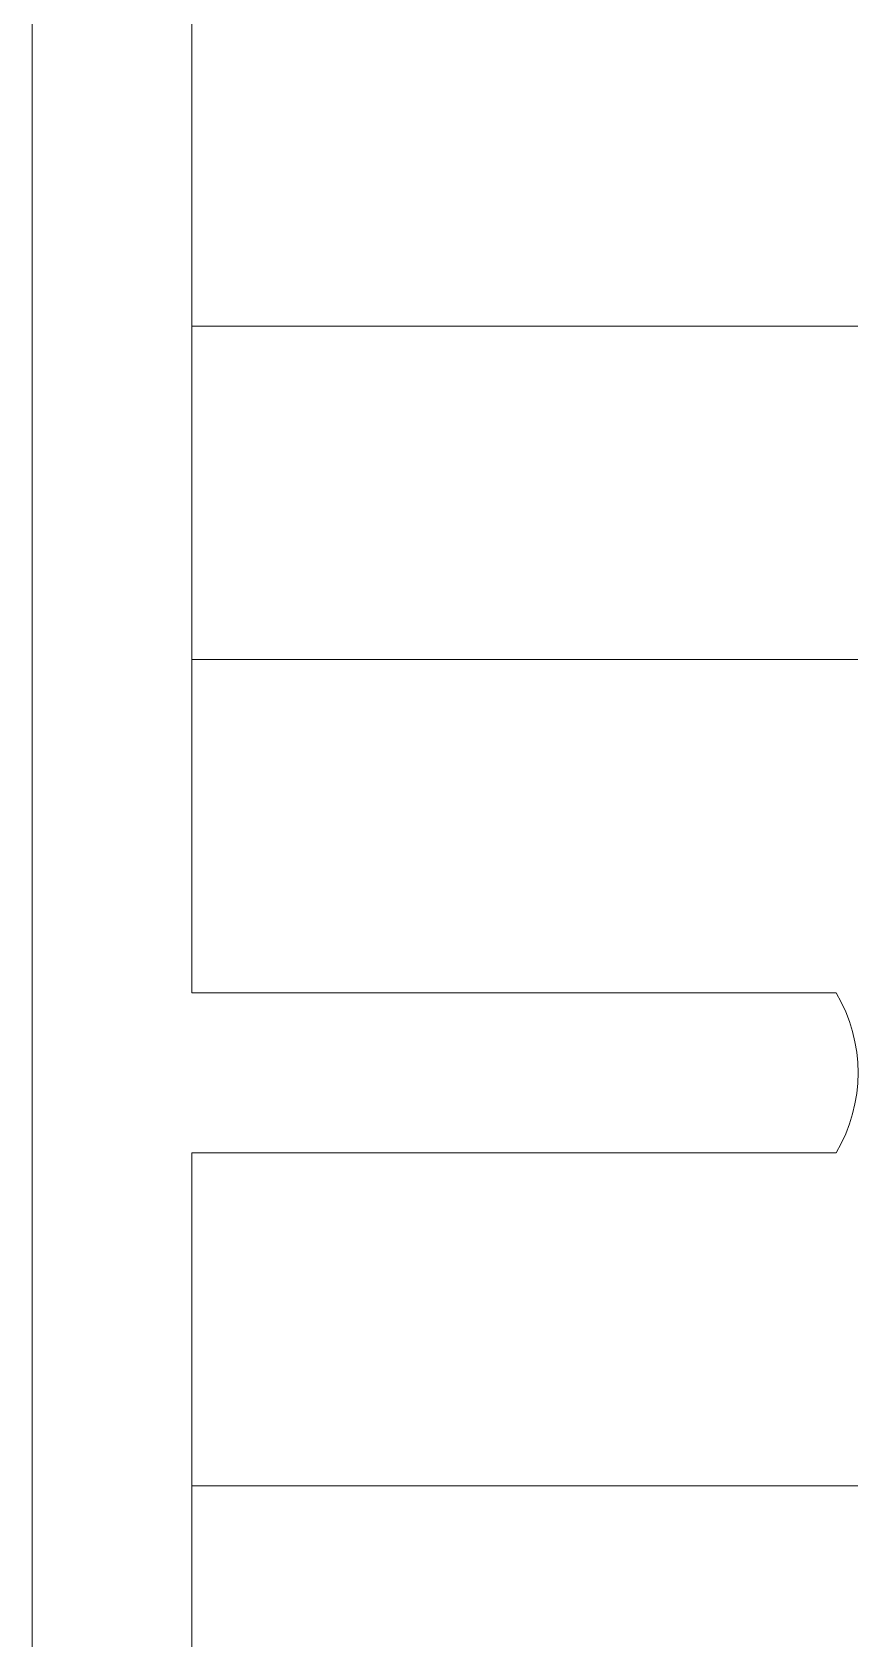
# Model space of a CAD drawing. Header units: millimetres. Extents: x 2508 to 2607, y 837 to 997.
# Drawn here: x 2512.42 to 2518.62, y 851.72 to 863.78 of the extents above; entities that cross this region are included whole.
import ezdxf

# ---------------------------------------------------------------- set-up
doc = ezdxf.new("R2010")
doc.units = ezdxf.units.MM
doc.layers.add('PISO EST', color=250, linetype='Continuous', lineweight=0)

# ---------------------------------------------------------------- blocks, each defined once
blk = doc.blocks.new('QWDEWFRFR')
at = {"color": 251}
for p, q in [((2655.331, 960.84), (2655.331, 975.84)), ((2655.331, 969.64), (2655.331, 959.64)), ((2656.531, 966.29), (2656.531, 959.64)), ((2656.531, 960.84), (2656.531, 966.29)), ((2656.531, 960.84), (2656.531, 966.29)), ((2661.531, 963.79), (2656.531, 963.79)), ((2661.531, 961.29), (2656.531, 961.29)), ((2655.331, 959.64), (2655.331, 957.14)), ((2656.531, 959.64), (2656.531, 958.79)), ((2661.367, 958.79), (2656.531, 958.79)), ((2656.531, 957.59), (2656.531, 957.14)), ((2661.367, 957.59), (2656.531, 957.59)), ((2655.331, 957.14), (2655.331, 952.59)), ((2656.531, 957.14), (2656.531, 952.59)), ((2661.531, 955.09), (2656.531, 955.09))]:
    blk.add_line(p, q, dxfattribs=at)
blk.add_arc((2660.352, 958.19), 1.18, 329.4237, 30.5763, dxfattribs=at)

msp = doc.modelspace()

# ---------------------------------------------------------------- block references
at = {"layer": 'PISO EST', "color": 196, "lineweight": 0}
msp.add_blockref('QWDEWFRFR', (-142.907, -102.221), dxfattribs=at)

doc.saveas('drawing.dxf')
